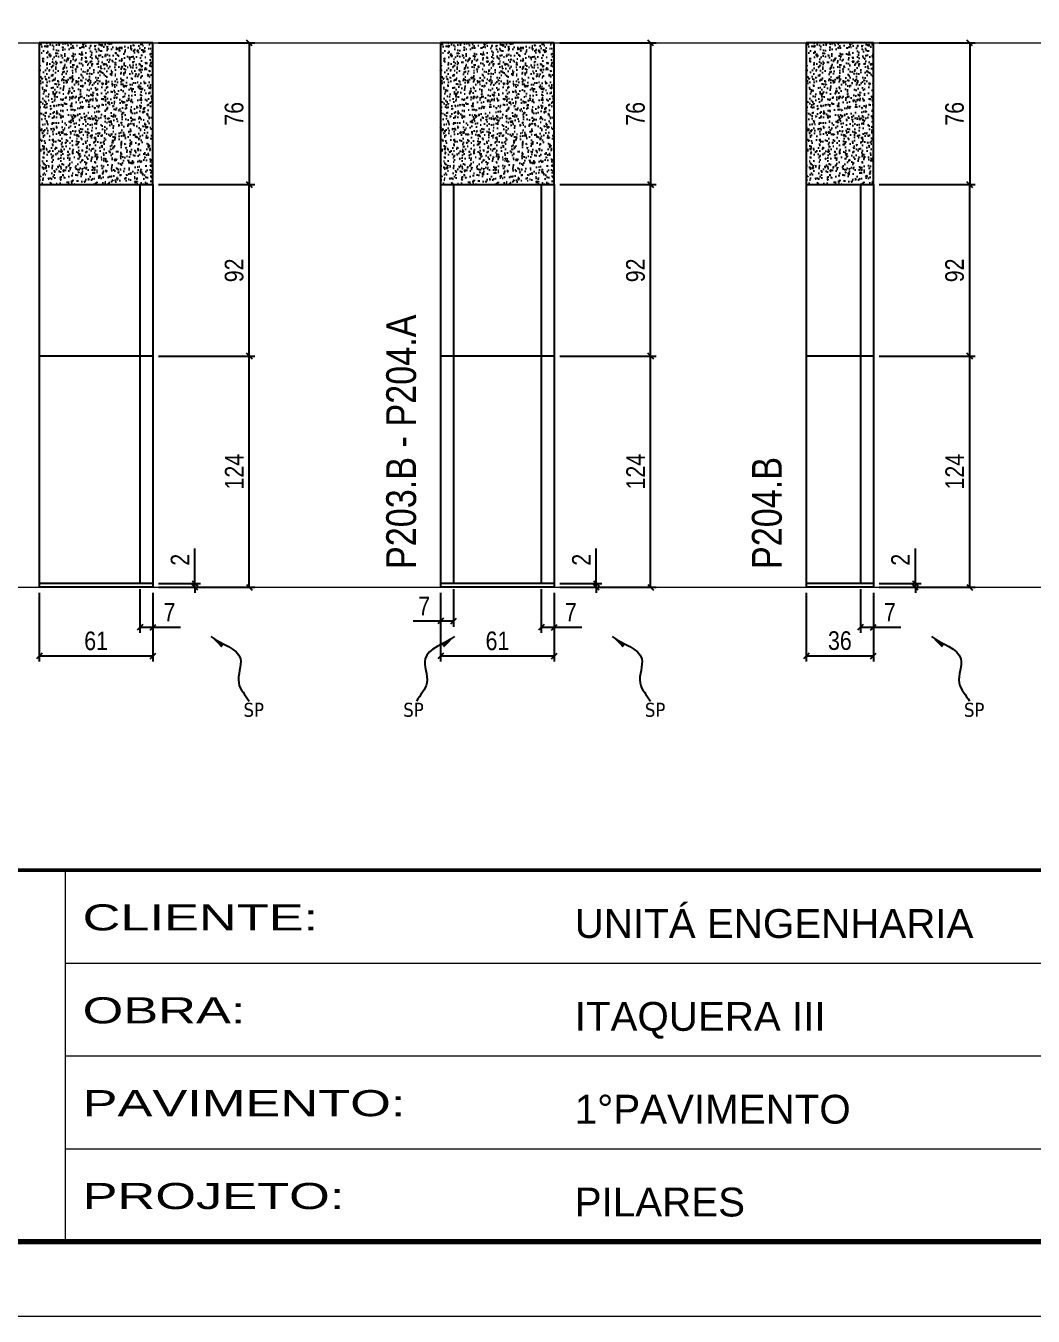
# Model space of a CAD drawing. Extents: x 2296 to 12463, y 760 to 16806.
# Drawn here: x 8058 to 8598, y 13394 to 14086 of the extents above; entities that cross this region are included whole.
import ezdxf

# ---------------------------------------------------------------- set-up
doc = ezdxf.new("R2010")
doc.units = 0
for name, pattern in [('CONTINUO', [0]), ('DASHED', [0.75, 0.5, -0.25]), ('HIDDEN', [0.375, 0.25, -0.125])]:
    doc.linetypes.add(name, pattern=pattern)
for name, color, linetype, lineweight in [('CARIMBO', 255, 'Continuous', 9), ('Folhas', 255, 'Continuous', 9), ('SARRAFO DE PRESSAO', 251, 'DASHED', 9)]:
    doc.layers.add(name, color=color, linetype=linetype, lineweight=lineweight)
for name, color, linetype in [('COTA', 241, 'Continuous'), ('NOMENCLATURA', 7, 'Continuous'), ('Painéis', 200, 'Continuous'), ('SARR_2.2x7', 40, 'Continuous'), ('texto', 7, 'Continuous')]:
    doc.layers.add(name, color=color, linetype=linetype)
doc.styles.add('ARIAL', font='arial.ttf')
doc.styles.add('ARIAL_NARROW', font='ARIALN.TTF', dxfattribs={"height": 0.2})
doc.styles.add('COTA TECNICA', font='techl___.ttf', dxfattribs={"height": 10})
doc.styles.add('COTA TECNICA-50', font='techl___.ttf', dxfattribs={"height": 10})
doc.styles.get("Standard").update_dxf_attribs({"font": 'arial.ttf'})
doc.styles.add('Tecnologia', font='')
doc.styles.get('Tecnologia').set_extended_font_data('Forgotten Futurist')
doc.dimstyles.new('COTA PAINEL-50', dxfattribs={"dimtxt": 10, "dimasz": 3, "dimexe": 3, "dimexo": 3, "dimgap": 3, "dimtad": 1, "dimdec": 1, "dimzin": 12, "dimdsep": 46, "dimtxsty": 'COTA TECNICA-50', "dimblk1": 'OBLIQUE', "dimblk2": 'OBLIQUE', "dimsah": 1, "dimcen": 0.9, "dimclrd": 4, "dimclre": 4, "dimclrt": 240, "dimadec": 1, "dimazin": 3, "dimtfac": 1, "dimtdec": 1, "dimtmove": 0, "dimatfit": 3, "dimfxl": 1, "dimtolj": 1, "dimtzin": 12, "dimarcsym": 0})
doc.dimstyles.new('PAINEL', dxfattribs={"dimtxt": 10, "dimasz": 3, "dimexe": 3, "dimexo": 3, "dimgap": 3, "dimtad": 1, "dimdec": 1, "dimzin": 12, "dimdsep": 46, "dimtxsty": 'COTA TECNICA', "dimblk1": 'OBLIQUE', "dimblk2": 'OBLIQUE', "dimsah": 1, "dimcen": 0.9, "dimclrd": 4, "dimclre": 4, "dimclrt": 240, "dimadec": 1, "dimazin": 3, "dimtfac": 1, "dimtdec": 1, "dimtmove": 0, "dimatfit": 3, "dimfxl": 1, "dimtolj": 1, "dimtzin": 12, "dimarcsym": 0})
doc.dimstyles.get("Standard").update_dxf_attribs({"dimtxt": 0.18, "dimasz": 0.18, "dimexe": 0.18, "dimexo": 0.0625, "dimgap": 0.09, "dimtad": 0, "dimtih": 1, "dimtoh": 1, "dimdec": 4, "dimzin": 0, "dimdsep": 46, "dimtxsty": 'Standard', "dimcen": 0.09, "dimadec": 0, "dimazin": 0, "dimtfac": 1, "dimtdec": 4, "dimtofl": 0, "dimtmove": 0, "dimatfit": 3, "dimfxl": 1, "dimtolj": 1, "dimtzin": 0, "dimarcsym": 0})

# ---------------------------------------------------------------- blocks, each defined once
blk = doc.blocks.new('9999999999')
at = {"color": 30, "linetype": 'CONTINUO'}
for p, q in [((98564.56, 34230.21), (98564.56, 34429.45)), ((98564.56, 34379.64), (99583.98, 34379.64)), ((98564.56, 34329.83), (99487.98, 34329.83)), ((98564.56, 34280.02), (99487.98, 34280.02))]:
    blk.add_line(p, q, dxfattribs=at)
at = {"color": 30, "linetype": 'CONTINUO', "const_width": 2}
blk.add_lwpolyline([(99583.98, 34230.21), (99583.98, 34414.45, 0.414214), (99568.98, 34429.45), (98228.98, 34429.45, 0.414214), (98213.98, 34414.45), (98213.98, 34245.21, 0.414214), (98228.98, 34230.21), (99583.98, 34230.21)], format="xyb", dxfattribs=at)
at = {"layer": 'Folhas'}
blk.add_lwpolyline([(98138.98, 34190.21), (99623.98, 34190.21), (99623.98, 35240.21), (98138.98, 35240.21)], close=True, dxfattribs=at)
at = {"layer": 'Folhas', "color": 30, "const_width": 3}
blk.add_lwpolyline([(98213.98, 34230.21), (99583.98, 34230.21), (99583.98, 35200.21), (98213.98, 35200.21)], close=True, dxfattribs=at)
at = {"color": 7, "linetype": 'Continuous', "ltscale": 5, "style": 'ARIAL'}
for s, height, p in [('UNITÁ ENGENHARIA', 15.4829, (98837.68, 34393.13)), ('ITAQUERA III', 15.4829, (98837.68, 34343.32)), ('1°PAVIMENTO', 15.4829, (98837.68, 34293.51)), ('PILARES', 15.483, (98837.68, 34243.7))]:
    blk.add_text(s, height=height, dxfattribs=at).set_placement(p)
at = {"layer": 'Folhas', "color": 7, "style": 'Tecnologia', "width": 1.5}
for s, p in [('CLIENTE:', (98573.65, 34397.17)), ('OBRA:', (98573.65, 34347.31)), ('PAVIMENTO:', (98573.65, 34297.5)), ('PROJETO:', (98573.65, 34247.69))]:
    blk.add_text(s, height=14, dxfattribs=at).set_placement(p)
blk = doc.blocks.new('_Oblique')
at = {"color": 0, "linetype": 'ByBlock', "lineweight": -2}
blk.add_line((-0.5, -0.5), (0.5, 0.5), dxfattribs=at)
blk = doc.blocks.new('*D1631')
at = {"layer": 'COTA', "color": 4, "lineweight": -2, "transparency": 16777216}
for p, q in [((8148.36, 13787.07), (8148.36, 13805.87)), ((8128.83, 13787.07), (8151.36, 13787.07)), ((8128.83, 13785.07), (8151.36, 13785.07)), ((8148.36, 13785.07), (8148.36, 13787.07)), ((8148.36, 13785.07), (8148.36, 13782.07))]:
    blk.add_line(p, q, dxfattribs=at)
at = {"layer": 'Defpoints', "color": 0, "transparency": 16777216}
for p in [(8125.83, 13787.07), (8125.83, 13785.07), (8148.36, 13785.07)]:
    blk.add_point(p, dxfattribs=at)
at = {"layer": 'COTA', "color": 4, "lineweight": -2, "transparency": 16777216, "xscale": 3, "yscale": 3, "zscale": 3}
for p, rotation in [((8148.36, 13787.07), 270), ((8148.36, 13785.07), 90)]:
    blk.add_blockref('_Oblique', p, dxfattribs=dict(at, rotation=rotation))
at = {"layer": 'COTA', "color": 240, "transparency": 16777216, "insert": (8140.36, 13799.82), "char_height": 10, "attachment_point": 5, "rotation": 90, "style": 'COTA TECNICA-50'}
blk.add_mtext('\\A1;2', dxfattribs=at)
blk = doc.blocks.new('*D1633')
at = {"layer": 'COTA', "color": 4, "lineweight": -2, "transparency": 16777216}
for p, q in [((8118.83, 13784.07), (8118.83, 13760.63)), ((8125.83, 13782.07), (8125.83, 13760.63)), ((8118.83, 13763.63), (8125.83, 13763.63)), ((8125.83, 13763.63), (8140.56, 13763.63))]:
    blk.add_line(p, q, dxfattribs=at)
at = {"layer": 'Defpoints', "color": 0, "transparency": 16777216}
for p in [(8118.83, 13787.07), (8125.83, 13785.07), (8125.83, 13763.63)]:
    blk.add_point(p, dxfattribs=at)
at = {"layer": 'COTA', "color": 4, "lineweight": -2, "transparency": 16777216, "xscale": 3, "yscale": 3, "zscale": 3, "rotation": 180}
blk.add_blockref('_Oblique', (8118.83, 13763.63), dxfattribs=at)
at = {"layer": 'COTA', "color": 4, "lineweight": -2, "transparency": 16777216, "xscale": 3, "yscale": 3, "zscale": 3}
blk.add_blockref('_Oblique', (8125.83, 13763.63), dxfattribs=at)
at = {"layer": 'COTA', "color": 240, "transparency": 16777216, "insert": (8134.7, 13771.7), "char_height": 10, "attachment_point": 5, "style": 'COTA TECNICA-50'}
blk.add_mtext('\\A1;7', dxfattribs=at)
blk = doc.blocks.new('*D1634')
at = {"layer": 'COTA', "color": 4, "linetype": 'ByBlock', "lineweight": -2, "transparency": 16777216}
for p, q in [((8128.83, 13909.07), (8180.5, 13909.07)), ((8177.5, 13785.07), (8177.5, 13909.07)), ((8128.83, 13785.07), (8180.5, 13785.07))]:
    blk.add_line(p, q, dxfattribs=at)
at = {"layer": 'Defpoints', "color": 0, "linetype": 'ByBlock', "transparency": 16777216}
for p in [(8125.83, 13909.07), (8177.5, 13909.07), (8125.83, 13785.07)]:
    blk.add_point(p, dxfattribs=at)
at = {"layer": 'COTA', "color": 4, "linetype": 'ByBlock', "lineweight": -2, "transparency": 16777216, "xscale": 3, "yscale": 3, "zscale": 3}
for p, rotation in [((8177.5, 13909.07), 90), ((8177.5, 13785.07), 270)]:
    blk.add_blockref('_Oblique', p, dxfattribs=dict(at, rotation=rotation))
at = {"layer": 'COTA', "color": 240, "linetype": 'ByBlock', "transparency": 16777216, "insert": (8169.42, 13847.07), "char_height": 10, "attachment_point": 5, "rotation": 90, "style": 'COTA TECNICA'}
blk.add_mtext('\\A1;124', dxfattribs=at)
blk = doc.blocks.new('*D1635')
at = {"layer": 'COTA', "color": 4, "linetype": 'ByBlock', "lineweight": -2, "transparency": 16777216}
for p, q in [((8128.83, 14077.07), (8180.5, 14077.07)), ((8177.5, 14077.07), (8177.5, 14001.07)), ((8128.83, 14001.07), (8180.5, 14001.07))]:
    blk.add_line(p, q, dxfattribs=at)
at = {"layer": 'Defpoints', "color": 0, "linetype": 'ByBlock', "transparency": 16777216}
for p in [(8125.83, 14077.07), (8125.83, 14001.07), (8177.5, 14001.07)]:
    blk.add_point(p, dxfattribs=at)
at = {"layer": 'COTA', "color": 4, "linetype": 'ByBlock', "lineweight": -2, "transparency": 16777216, "xscale": 3, "yscale": 3, "zscale": 3}
for p, rotation in [((8177.5, 14077.07), 90), ((8177.5, 14001.07), 270)]:
    blk.add_blockref('_Oblique', p, dxfattribs=dict(at, rotation=rotation))
at = {"layer": 'COTA', "color": 240, "linetype": 'ByBlock', "transparency": 16777216, "insert": (8169.39, 14039.07), "char_height": 10, "attachment_point": 5, "rotation": 90, "style": 'COTA TECNICA'}
blk.add_mtext('\\A1;76', dxfattribs=at)
blk = doc.blocks.new('*D1636')
at = {"layer": 'COTA', "color": 4, "linetype": 'ByBlock', "lineweight": -2, "transparency": 16777216}
for p, q in [((8064.83, 13782.07), (8064.83, 13745.15)), ((8125.83, 13782.07), (8125.83, 13745.15)), ((8125.83, 13748.15), (8064.83, 13748.15))]:
    blk.add_line(p, q, dxfattribs=at)
at = {"layer": 'Defpoints', "color": 0, "linetype": 'ByBlock', "transparency": 16777216}
for p in [(8064.83, 13785.07), (8125.83, 13785.07), (8064.83, 13748.15)]:
    blk.add_point(p, dxfattribs=at)
at = {"layer": 'COTA', "color": 4, "linetype": 'ByBlock', "lineweight": -2, "transparency": 16777216, "xscale": 3, "yscale": 3, "zscale": 3, "rotation": 180}
blk.add_blockref('_Oblique', (8064.83, 13748.15), dxfattribs=at)
at = {"layer": 'COTA', "color": 4, "linetype": 'ByBlock', "lineweight": -2, "transparency": 16777216, "xscale": 3, "yscale": 3, "zscale": 3}
blk.add_blockref('_Oblique', (8125.83, 13748.15), dxfattribs=at)
at = {"layer": 'COTA', "color": 240, "linetype": 'ByBlock', "transparency": 16777216, "insert": (8095.33, 13756.25), "char_height": 10, "attachment_point": 5, "style": 'COTA TECNICA'}
blk.add_mtext('\\A1;61', dxfattribs=at)
blk = doc.blocks.new('*D1637')
at = {"layer": 'COTA', "color": 4, "linetype": 'ByBlock', "lineweight": -2, "transparency": 16777216}
for p, q in [((8128.83, 14001.07), (8180.5, 14001.07)), ((8177.5, 13909.07), (8177.5, 14001.07)), ((8128.83, 13909.07), (8180.5, 13909.07))]:
    blk.add_line(p, q, dxfattribs=at)
at = {"layer": 'Defpoints', "color": 0, "linetype": 'ByBlock', "transparency": 16777216}
for p in [(8125.83, 14001.07), (8177.5, 14001.07), (8125.83, 13909.07)]:
    blk.add_point(p, dxfattribs=at)
at = {"layer": 'COTA', "color": 4, "linetype": 'ByBlock', "lineweight": -2, "transparency": 16777216, "xscale": 3, "yscale": 3, "zscale": 3}
for p, rotation in [((8177.5, 14001.07), 90), ((8177.5, 13909.07), 270)]:
    blk.add_blockref('_Oblique', p, dxfattribs=dict(at, rotation=rotation))
at = {"layer": 'COTA', "color": 240, "linetype": 'ByBlock', "transparency": 16777216, "insert": (8169.41, 13955.07), "char_height": 10, "attachment_point": 5, "rotation": 90, "style": 'COTA TECNICA'}
blk.add_mtext('\\A1;92', dxfattribs=at)
blk = doc.blocks.new('*D1651')
at = {"layer": 'COTA', "color": 4, "lineweight": -2, "transparency": 16777216}
for p, q in [((8363.67, 13787.07), (8363.67, 13805.87)), ((8344.14, 13787.07), (8366.67, 13787.07)), ((8344.14, 13785.07), (8366.67, 13785.07)), ((8363.67, 13785.07), (8363.67, 13787.07)), ((8363.67, 13785.07), (8363.67, 13782.07))]:
    blk.add_line(p, q, dxfattribs=at)
at = {"layer": 'Defpoints', "color": 0, "transparency": 16777216}
for p in [(8341.14, 13787.07), (8341.14, 13785.07), (8363.67, 13785.07)]:
    blk.add_point(p, dxfattribs=at)
at = {"layer": 'COTA', "color": 4, "lineweight": -2, "transparency": 16777216, "xscale": 3, "yscale": 3, "zscale": 3}
for p, rotation in [((8363.67, 13787.07), 270), ((8363.67, 13785.07), 90)]:
    blk.add_blockref('_Oblique', p, dxfattribs=dict(at, rotation=rotation))
at = {"layer": 'COTA', "color": 240, "transparency": 16777216, "insert": (8355.67, 13799.82), "char_height": 10, "attachment_point": 5, "rotation": 90, "style": 'COTA TECNICA-50'}
blk.add_mtext('\\A1;2', dxfattribs=at)
blk = doc.blocks.new('*D1652')
at = {"layer": 'COTA', "color": 4, "lineweight": -2, "transparency": 16777216}
for p, q in [((8287.14, 13784.07), (8287.14, 13763.9)), ((8280.14, 13782.07), (8280.14, 13763.9)), ((8280.14, 13766.9), (8265.41, 13766.9)), ((8287.14, 13766.9), (8280.14, 13766.9))]:
    blk.add_line(p, q, dxfattribs=at)
at = {"layer": 'Defpoints', "color": 0, "transparency": 16777216}
for p in [(8280.14, 13785.07), (8287.14, 13787.07), (8280.14, 13766.9)]:
    blk.add_point(p, dxfattribs=at)
at = {"layer": 'COTA', "color": 4, "lineweight": -2, "transparency": 16777216, "xscale": 3, "yscale": 3, "zscale": 3, "rotation": 180}
blk.add_blockref('_Oblique', (8280.14, 13766.9), dxfattribs=at)
at = {"layer": 'COTA', "color": 4, "lineweight": -2, "transparency": 16777216, "xscale": 3, "yscale": 3, "zscale": 3}
blk.add_blockref('_Oblique', (8287.14, 13766.9), dxfattribs=at)
at = {"layer": 'COTA', "color": 240, "transparency": 16777216, "insert": (8271.28, 13774.97), "char_height": 10, "attachment_point": 5, "style": 'COTA TECNICA-50'}
blk.add_mtext('\\A1;7', dxfattribs=at)
blk = doc.blocks.new('*D1653')
at = {"layer": 'COTA', "color": 4, "lineweight": -2, "transparency": 16777216}
for p, q in [((8334.14, 13784.07), (8334.14, 13760.63)), ((8341.14, 13782.07), (8341.14, 13760.63)), ((8334.14, 13763.63), (8341.14, 13763.63)), ((8341.14, 13763.63), (8355.87, 13763.63))]:
    blk.add_line(p, q, dxfattribs=at)
at = {"layer": 'Defpoints', "color": 0, "transparency": 16777216}
for p in [(8334.14, 13787.07), (8341.14, 13785.07), (8341.14, 13763.63)]:
    blk.add_point(p, dxfattribs=at)
at = {"layer": 'COTA', "color": 4, "lineweight": -2, "transparency": 16777216, "xscale": 3, "yscale": 3, "zscale": 3, "rotation": 180}
blk.add_blockref('_Oblique', (8334.14, 13763.63), dxfattribs=at)
at = {"layer": 'COTA', "color": 4, "lineweight": -2, "transparency": 16777216, "xscale": 3, "yscale": 3, "zscale": 3}
blk.add_blockref('_Oblique', (8341.14, 13763.63), dxfattribs=at)
at = {"layer": 'COTA', "color": 240, "transparency": 16777216, "insert": (8350.01, 13771.7), "char_height": 10, "attachment_point": 5, "style": 'COTA TECNICA-50'}
blk.add_mtext('\\A1;7', dxfattribs=at)
blk = doc.blocks.new('*D1654')
at = {"layer": 'COTA', "color": 4, "linetype": 'ByBlock', "lineweight": -2, "transparency": 16777216}
for p, q in [((8344.14, 13909.07), (8395.81, 13909.07)), ((8392.81, 13785.07), (8392.81, 13909.07)), ((8344.14, 13785.07), (8395.81, 13785.07))]:
    blk.add_line(p, q, dxfattribs=at)
at = {"layer": 'Defpoints', "color": 0, "linetype": 'ByBlock', "transparency": 16777216}
for p in [(8341.14, 13909.07), (8392.81, 13909.07), (8341.14, 13785.07)]:
    blk.add_point(p, dxfattribs=at)
at = {"layer": 'COTA', "color": 4, "linetype": 'ByBlock', "lineweight": -2, "transparency": 16777216, "xscale": 3, "yscale": 3, "zscale": 3}
for p, rotation in [((8392.81, 13909.07), 90), ((8392.81, 13785.07), 270)]:
    blk.add_blockref('_Oblique', p, dxfattribs=dict(at, rotation=rotation))
at = {"layer": 'COTA', "color": 240, "linetype": 'ByBlock', "transparency": 16777216, "insert": (8384.73, 13847.07), "char_height": 10, "attachment_point": 5, "rotation": 90, "style": 'COTA TECNICA'}
blk.add_mtext('\\A1;124', dxfattribs=at)
blk = doc.blocks.new('*D1655')
at = {"layer": 'COTA', "color": 4, "linetype": 'ByBlock', "lineweight": -2, "transparency": 16777216}
for p, q in [((8344.14, 14077.07), (8395.81, 14077.07)), ((8392.81, 14077.07), (8392.81, 14001.07)), ((8344.14, 14001.07), (8395.81, 14001.07))]:
    blk.add_line(p, q, dxfattribs=at)
at = {"layer": 'Defpoints', "color": 0, "linetype": 'ByBlock', "transparency": 16777216}
for p in [(8341.14, 14077.07), (8341.14, 14001.07), (8392.81, 14001.07)]:
    blk.add_point(p, dxfattribs=at)
at = {"layer": 'COTA', "color": 4, "linetype": 'ByBlock', "lineweight": -2, "transparency": 16777216, "xscale": 3, "yscale": 3, "zscale": 3}
for p, rotation in [((8392.81, 14077.07), 90), ((8392.81, 14001.07), 270)]:
    blk.add_blockref('_Oblique', p, dxfattribs=dict(at, rotation=rotation))
at = {"layer": 'COTA', "color": 240, "linetype": 'ByBlock', "transparency": 16777216, "insert": (8384.7, 14039.07), "char_height": 10, "attachment_point": 5, "rotation": 90, "style": 'COTA TECNICA'}
blk.add_mtext('\\A1;76', dxfattribs=at)
blk = doc.blocks.new('*D1656')
at = {"layer": 'COTA', "color": 4, "linetype": 'ByBlock', "lineweight": -2, "transparency": 16777216}
for p, q in [((8280.14, 13782.07), (8280.14, 13745.15)), ((8341.14, 13782.07), (8341.14, 13745.15)), ((8341.14, 13748.15), (8280.14, 13748.15))]:
    blk.add_line(p, q, dxfattribs=at)
at = {"layer": 'Defpoints', "color": 0, "linetype": 'ByBlock', "transparency": 16777216}
for p in [(8280.14, 13785.07), (8341.14, 13785.07), (8280.14, 13748.15)]:
    blk.add_point(p, dxfattribs=at)
at = {"layer": 'COTA', "color": 4, "linetype": 'ByBlock', "lineweight": -2, "transparency": 16777216, "xscale": 3, "yscale": 3, "zscale": 3, "rotation": 180}
blk.add_blockref('_Oblique', (8280.14, 13748.15), dxfattribs=at)
at = {"layer": 'COTA', "color": 4, "linetype": 'ByBlock', "lineweight": -2, "transparency": 16777216, "xscale": 3, "yscale": 3, "zscale": 3}
blk.add_blockref('_Oblique', (8341.14, 13748.15), dxfattribs=at)
at = {"layer": 'COTA', "color": 240, "linetype": 'ByBlock', "transparency": 16777216, "insert": (8310.64, 13756.25), "char_height": 10, "attachment_point": 5, "style": 'COTA TECNICA'}
blk.add_mtext('\\A1;61', dxfattribs=at)
blk = doc.blocks.new('*D1657')
at = {"layer": 'COTA', "color": 4, "linetype": 'ByBlock', "lineweight": -2, "transparency": 16777216}
for p, q in [((8344.14, 14001.07), (8395.81, 14001.07)), ((8392.81, 13909.07), (8392.81, 14001.07)), ((8344.14, 13909.07), (8395.81, 13909.07))]:
    blk.add_line(p, q, dxfattribs=at)
at = {"layer": 'Defpoints', "color": 0, "linetype": 'ByBlock', "transparency": 16777216}
for p in [(8341.14, 14001.07), (8392.81, 14001.07), (8341.14, 13909.07)]:
    blk.add_point(p, dxfattribs=at)
at = {"layer": 'COTA', "color": 4, "linetype": 'ByBlock', "lineweight": -2, "transparency": 16777216, "xscale": 3, "yscale": 3, "zscale": 3}
for p, rotation in [((8392.81, 14001.07), 90), ((8392.81, 13909.07), 270)]:
    blk.add_blockref('_Oblique', p, dxfattribs=dict(at, rotation=rotation))
at = {"layer": 'COTA', "color": 240, "linetype": 'ByBlock', "transparency": 16777216, "insert": (8384.72, 13955.07), "char_height": 10, "attachment_point": 5, "rotation": 90, "style": 'COTA TECNICA'}
blk.add_mtext('\\A1;92', dxfattribs=at)
blk = doc.blocks.new('*D1658')
at = {"layer": 'COTA', "color": 4, "lineweight": -2, "transparency": 16777216}
for p, q in [((8534.86, 13787.07), (8534.86, 13805.87)), ((8515.33, 13787.07), (8537.86, 13787.07)), ((8515.33, 13785.07), (8537.86, 13785.07)), ((8534.86, 13785.07), (8534.86, 13787.07)), ((8534.86, 13785.07), (8534.86, 13782.07))]:
    blk.add_line(p, q, dxfattribs=at)
at = {"layer": 'Defpoints', "color": 0, "transparency": 16777216}
for p in [(8512.33, 13787.07), (8512.33, 13785.07), (8534.86, 13785.07)]:
    blk.add_point(p, dxfattribs=at)
at = {"layer": 'COTA', "color": 4, "lineweight": -2, "transparency": 16777216, "xscale": 3, "yscale": 3, "zscale": 3}
for p, rotation in [((8534.86, 13787.07), 270), ((8534.86, 13785.07), 90)]:
    blk.add_blockref('_Oblique', p, dxfattribs=dict(at, rotation=rotation))
at = {"layer": 'COTA', "color": 240, "transparency": 16777216, "insert": (8526.86, 13799.82), "char_height": 10, "attachment_point": 5, "rotation": 90, "style": 'COTA TECNICA-50'}
blk.add_mtext('\\A1;2', dxfattribs=at)
blk = doc.blocks.new('*D1659')
at = {"layer": 'COTA', "color": 4, "lineweight": -2, "transparency": 16777216}
for p, q in [((8505.33, 13784.07), (8505.33, 13760.63)), ((8512.33, 13782.07), (8512.33, 13760.63)), ((8505.33, 13763.63), (8512.33, 13763.63)), ((8512.33, 13763.63), (8527.06, 13763.63))]:
    blk.add_line(p, q, dxfattribs=at)
at = {"layer": 'Defpoints', "color": 0, "transparency": 16777216}
for p in [(8505.33, 13787.07), (8512.33, 13785.07), (8512.33, 13763.63)]:
    blk.add_point(p, dxfattribs=at)
at = {"layer": 'COTA', "color": 4, "lineweight": -2, "transparency": 16777216, "xscale": 3, "yscale": 3, "zscale": 3, "rotation": 180}
blk.add_blockref('_Oblique', (8505.33, 13763.63), dxfattribs=at)
at = {"layer": 'COTA', "color": 4, "lineweight": -2, "transparency": 16777216, "xscale": 3, "yscale": 3, "zscale": 3}
blk.add_blockref('_Oblique', (8512.33, 13763.63), dxfattribs=at)
at = {"layer": 'COTA', "color": 240, "transparency": 16777216, "insert": (8521.2, 13771.7), "char_height": 10, "attachment_point": 5, "style": 'COTA TECNICA-50'}
blk.add_mtext('\\A1;7', dxfattribs=at)
blk = doc.blocks.new('*D1660')
at = {"layer": 'COTA', "color": 4, "linetype": 'ByBlock', "lineweight": -2, "transparency": 16777216}
for p, q in [((8515.33, 13909.07), (8566.99, 13909.07)), ((8563.99, 13785.07), (8563.99, 13909.07)), ((8515.33, 13785.07), (8566.99, 13785.07))]:
    blk.add_line(p, q, dxfattribs=at)
at = {"layer": 'Defpoints', "color": 0, "linetype": 'ByBlock', "transparency": 16777216}
for p in [(8512.33, 13909.07), (8563.99, 13909.07), (8512.33, 13785.07)]:
    blk.add_point(p, dxfattribs=at)
at = {"layer": 'COTA', "color": 4, "linetype": 'ByBlock', "lineweight": -2, "transparency": 16777216, "xscale": 3, "yscale": 3, "zscale": 3}
for p, rotation in [((8563.99, 13909.07), 90), ((8563.99, 13785.07), 270)]:
    blk.add_blockref('_Oblique', p, dxfattribs=dict(at, rotation=rotation))
at = {"layer": 'COTA', "color": 240, "linetype": 'ByBlock', "transparency": 16777216, "insert": (8555.92, 13847.07), "char_height": 10, "attachment_point": 5, "rotation": 90, "style": 'COTA TECNICA'}
blk.add_mtext('\\A1;124', dxfattribs=at)
blk = doc.blocks.new('*D1661')
at = {"layer": 'COTA', "color": 4, "linetype": 'ByBlock', "lineweight": -2, "transparency": 16777216}
for p, q in [((8515.33, 14077.07), (8566.99, 14077.07)), ((8563.99, 14077.07), (8563.99, 14001.07)), ((8515.33, 14001.07), (8566.99, 14001.07))]:
    blk.add_line(p, q, dxfattribs=at)
at = {"layer": 'Defpoints', "color": 0, "linetype": 'ByBlock', "transparency": 16777216}
for p in [(8512.33, 14077.07), (8512.33, 14001.07), (8563.99, 14001.07)]:
    blk.add_point(p, dxfattribs=at)
at = {"layer": 'COTA', "color": 4, "linetype": 'ByBlock', "lineweight": -2, "transparency": 16777216, "xscale": 3, "yscale": 3, "zscale": 3}
for p, rotation in [((8563.99, 14077.07), 90), ((8563.99, 14001.07), 270)]:
    blk.add_blockref('_Oblique', p, dxfattribs=dict(at, rotation=rotation))
at = {"layer": 'COTA', "color": 240, "linetype": 'ByBlock', "transparency": 16777216, "insert": (8555.89, 14039.07), "char_height": 10, "attachment_point": 5, "rotation": 90, "style": 'COTA TECNICA'}
blk.add_mtext('\\A1;76', dxfattribs=at)
blk = doc.blocks.new('*D1662')
at = {"layer": 'COTA', "color": 4, "linetype": 'ByBlock', "lineweight": -2, "transparency": 16777216}
for p, q in [((8476.33, 13782.07), (8476.33, 13745.15)), ((8512.33, 13782.07), (8512.33, 13745.15)), ((8512.33, 13748.15), (8476.33, 13748.15))]:
    blk.add_line(p, q, dxfattribs=at)
at = {"layer": 'Defpoints', "color": 0, "linetype": 'ByBlock', "transparency": 16777216}
for p in [(8476.33, 13785.07), (8512.33, 13785.07), (8476.33, 13748.15)]:
    blk.add_point(p, dxfattribs=at)
at = {"layer": 'COTA', "color": 4, "linetype": 'ByBlock', "lineweight": -2, "transparency": 16777216, "xscale": 3, "yscale": 3, "zscale": 3, "rotation": 180}
blk.add_blockref('_Oblique', (8476.33, 13748.15), dxfattribs=at)
at = {"layer": 'COTA', "color": 4, "linetype": 'ByBlock', "lineweight": -2, "transparency": 16777216, "xscale": 3, "yscale": 3, "zscale": 3}
blk.add_blockref('_Oblique', (8512.33, 13748.15), dxfattribs=at)
at = {"layer": 'COTA', "color": 240, "linetype": 'ByBlock', "transparency": 16777216, "insert": (8494.33, 13756.37), "char_height": 10, "attachment_point": 5, "style": 'COTA TECNICA'}
blk.add_mtext('\\A1;36', dxfattribs=at)
blk = doc.blocks.new('*D1663')
at = {"layer": 'COTA', "color": 4, "linetype": 'ByBlock', "lineweight": -2, "transparency": 16777216}
for p, q in [((8515.33, 14001.07), (8566.99, 14001.07)), ((8563.99, 13909.07), (8563.99, 14001.07)), ((8515.33, 13909.07), (8566.99, 13909.07))]:
    blk.add_line(p, q, dxfattribs=at)
at = {"layer": 'Defpoints', "color": 0, "linetype": 'ByBlock', "transparency": 16777216}
for p in [(8512.33, 14001.07), (8563.99, 14001.07), (8512.33, 13909.07)]:
    blk.add_point(p, dxfattribs=at)
at = {"layer": 'COTA', "color": 4, "linetype": 'ByBlock', "lineweight": -2, "transparency": 16777216, "xscale": 3, "yscale": 3, "zscale": 3}
for p, rotation in [((8563.99, 14001.07), 90), ((8563.99, 13909.07), 270)]:
    blk.add_blockref('_Oblique', p, dxfattribs=dict(at, rotation=rotation))
at = {"layer": 'COTA', "color": 240, "linetype": 'ByBlock', "transparency": 16777216, "insert": (8555.91, 13955.07), "char_height": 10, "attachment_point": 5, "rotation": 90, "style": 'COTA TECNICA'}
blk.add_mtext('\\A1;92', dxfattribs=at)

msp = doc.modelspace()

# ---------------------------------------------------------------- hatches: boundary and pattern name
at = {"layer": 'COTA', "linetype": 'ByBlock'}
h = msp.add_hatch(dxfattribs=at)
h.set_pattern_fill('AR-CONC', color=256, scale=0.9)
h.set_pattern_definition([(50, (-123236.334, -19692.6406), (6.45534164, -0.56476921), [0.675, -7.425]), (355, (-123236.334, -19692.6406), (-1.248762, 6.7697292), [0.54, -5.94]), (100.4514445, (-123235.796, -19692.688), (5.20657962, 6.20495992), [0.57366173, -6.310279]), (46.1842, (-123236.334, -19690.841), (9.60517198, -1.48967353), [1.0125, -11.1375]), (96.6356355, (-123235.534, -19690.965), (8.4119575, 8.7670674), [0.8604931, -9.46542384]), (351.184164, (-123236.334, -19690.841), (8.4119575, 8.7670674), [0.81, -8.91]), (21, (-123235.434, -19691.2906), (5.37216347, -3.62357002), [0.675, -7.425]), (326, (-123235.434, -19691.2906), (2.189838, 6.5263504), [0.54, -5.94]), (71.451445, (-123234.9864, -19691.5926), (7.5620014, 2.90278038), [0.5736617, -6.310279]), (37.5, (-123236.334, -19692.6406), (0.109438698, 2.996044684), [0, -5.868, 0, -6.03, 0, -5.9625]), (7.5, (-123236.334, -19692.6406), (2.36762584, 3.54970541), [0, -3.438, 0, -5.733, 0, -2.2725]), (327.5, (-123238.341, -19692.6406), (4.804401926, -0.202993846), [0, -2.25, 0, -7.02, 0, -9.315]), (317.5, (-123239.241, -19692.6406), (5.24867552, 0.90094484), [0, -2.925, 0, -4.662, 0, -6.615])])
h.paths.add_polyline_path([(8125.83, 14001.07), (8125.83, 14077.07), (8064.83, 14077.07), (8064.83, 14001.07)])
h = msp.add_hatch(dxfattribs=at)
h.set_pattern_fill('AR-CONC', color=256, scale=0.9)
h.set_pattern_definition([(50, (-123021.0236, -19692.6406), (6.45534164, -0.56476921), [0.675, -7.425]), (355, (-123021.0236, -19692.6406), (-1.248762, 6.7697292), [0.54, -5.94]), (100.4514445, (-123020.4857, -19692.688), (5.20657962, 6.20495992), [0.57366173, -6.310279]), (46.1842, (-123021.024, -19690.841), (9.60517198, -1.48967353), [1.0125, -11.1375]), (96.6356355, (-123020.223, -19690.965), (8.4119575, 8.7670674), [0.8604931, -9.46542384]), (351.184164, (-123021.024, -19690.841), (8.4119575, 8.7670674), [0.81, -8.91]), (21, (-123020.1236, -19691.2906), (5.37216347, -3.62357002), [0.675, -7.425]), (326, (-123020.1236, -19691.2906), (2.189838, 6.5263504), [0.54, -5.94]), (71.451445, (-123019.676, -19691.5926), (7.5620014, 2.90278038), [0.5736617, -6.310279]), (37.5, (-123021.0236, -19692.6406), (0.109438698, 2.996044684), [0, -5.868, 0, -6.03, 0, -5.9625]), (7.5, (-123021.0236, -19692.6406), (2.36762584, 3.54970541), [0, -3.438, 0, -5.733, 0, -2.2725]), (327.5, (-123023.0306, -19692.6406), (4.804401926, -0.202993846), [0, -2.25, 0, -7.02, 0, -9.315]), (317.5, (-123023.9306, -19692.6406), (5.24867552, 0.90094484), [0, -2.925, 0, -4.662, 0, -6.615])])
h.paths.add_polyline_path([(8341.14, 14001.07), (8341.14, 14077.07), (8280.14, 14077.07), (8280.14, 14001.07)])
h = msp.add_hatch(dxfattribs=at)
h.set_pattern_fill('AR-CONC', color=256, scale=0.9)
h.set_pattern_definition([(50, (-122824.836, -19692.6406), (6.45534164, -0.56476921), [0.675, -7.425]), (355, (-122824.836, -19692.6406), (-1.248762, 6.7697292), [0.54, -5.94]), (100.4514445, (-122824.298, -19692.688), (5.20657962, 6.20495992), [0.57366173, -6.310279]), (46.1842, (-122824.836, -19690.841), (9.60517198, -1.48967353), [1.0125, -11.1375]), (96.6356355, (-122824.036, -19690.965), (8.4119575, 8.7670674), [0.8604931, -9.46542384]), (351.184164, (-122824.836, -19690.841), (8.4119575, 8.7670674), [0.81, -8.91]), (21, (-122823.936, -19691.2906), (5.37216347, -3.62357002), [0.675, -7.425]), (326, (-122823.936, -19691.2906), (2.189838, 6.5263504), [0.54, -5.94]), (71.451445, (-122823.4884, -19691.5926), (7.5620014, 2.90278038), [0.5736617, -6.310279]), (37.5, (-122824.836, -19692.6406), (0.109438698, 2.996044684), [0, -5.868, 0, -6.03, 0, -5.9625]), (7.5, (-122824.836, -19692.6406), (2.36762584, 3.54970541), [0, -3.438, 0, -5.733, 0, -2.2725]), (327.5, (-122826.843, -19692.6406), (4.804401926, -0.202993846), [0, -2.25, 0, -7.02, 0, -9.315]), (317.5, (-122827.743, -19692.6406), (5.24867552, 0.90094484), [0, -2.925, 0, -4.662, 0, -6.615])])
h.paths.add_polyline_path([(8512.33, 14001.07), (8512.33, 14077.07), (8476.33, 14077.07), (8476.33, 14001.07)])

# ---------------------------------------------------------------- linework, layer by layer
at = {"layer": 'CARIMBO', "color": 3}
for p, q in [((2295.89, 14077.07), (9625.18, 14077.07)), ((2295.89, 13785.07), (9625.18, 13785.07))]:
    msp.add_line(p, q, dxfattribs=at)
at = {"layer": 'COTA', "linetype": 'ByBlock'}
for p, q in [((8125.83, 14077.07), (8064.83, 14077.07)), ((8064.83, 14077.07), (8064.83, 14001.07)), ((8125.83, 14001.07), (8125.83, 14077.07)), ((8341.14, 14077.07), (8280.14, 14077.07)), ((8280.14, 14077.07), (8280.14, 14001.07)), ((8341.14, 14001.07), (8341.14, 14077.07)), ((8512.33, 14077.07), (8476.33, 14077.07)), ((8476.33, 14077.07), (8476.33, 14001.07)), ((8512.33, 14001.07), (8512.33, 14077.07))]:
    msp.add_line(p, q, dxfattribs=at)
at = {"layer": 'Painéis'}
for p, q in [((8064.83, 14001.07), (8064.83, 13785.07)), ((8064.83, 14001.07), (8125.83, 14001.07)), ((8125.83, 14001.07), (8125.83, 13785.07)), ((8280.14, 14001.07), (8280.14, 13785.07)), ((8280.14, 14001.07), (8341.14, 14001.07)), ((8341.14, 14001.07), (8341.14, 13785.07)), ((8476.33, 14001.07), (8476.33, 13785.07)), ((8476.33, 14001.07), (8512.33, 14001.07)), ((8512.33, 14001.07), (8512.33, 13785.07)), ((8125.83, 13909.07), (8064.83, 13909.07)), ((8341.14, 13909.07), (8280.14, 13909.07)), ((8512.33, 13909.07), (8476.33, 13909.07)), ((8125.83, 13787.07), (8064.83, 13787.07)), ((8125.83, 13785.07), (8064.83, 13785.07)), ((8341.14, 13787.07), (8280.14, 13787.07)), ((8341.14, 13785.07), (8280.14, 13785.07)), ((8512.33, 13787.07), (8476.33, 13787.07)), ((8512.33, 13785.07), (8476.33, 13785.07))]:
    msp.add_line(p, q, dxfattribs=at)
at = {"layer": 'SARR_2.2x7', "linetype": 'HIDDEN'}
for p, q in [((8118.83, 14001.07), (8118.83, 13909.07)), ((8287.14, 14001.07), (8287.14, 13909.07)), ((8334.14, 14001.07), (8334.14, 13909.07)), ((8505.33, 14001.07), (8505.33, 13909.07)), ((8118.83, 13909.07), (8118.83, 13787.07)), ((8287.14, 13909.07), (8287.14, 13787.07)), ((8334.14, 13909.07), (8334.14, 13787.07)), ((8505.33, 13909.07), (8505.33, 13787.07))]:
    msp.add_line(p, q, dxfattribs=at)

# ---------------------------------------------------------------- block references
at = {"layer": 'SARRAFO DE PRESSAO', "color": 6, "linetype": 'ByBlock'}
msp.add_blockref('9999999999', (-90485.59, -20796.22), dxfattribs=at)

# ---------------------------------------------------------------- texts
at = {"layer": 'NOMENCLATURA', "style": 'ARIAL_NARROW'}
for s, p in [('P203.B - P204.A', (8266.97, 13794.84)), ('P204.B', (8463.15, 13794.84))]:
    msp.add_text(s, height=16, rotation=90, dxfattribs=at).set_placement(p)
at = {"layer": 'texto', "color": 0, "char_height": 7.5, "attachment_point": 5}
for insert in [(8179.9, 13719.26), (8265.6, 13719.26), (8395.21, 13719.26), (8566.4, 13719.26)]:
    msp.add_mtext('{\\fTahoma|b0|i0|c0|p34;\\C4;SP}', dxfattribs=dict(at, insert=insert))

# ---------------------------------------------------------------- dimensions: what is measured, and where the dimension line sits
at = {"layer": 'COTA', "linetype": 'ByBlock'}
for base, p1, p2, override, picture, middle in [((8177.5, 14001.07), (8125.83, 14077.07), (8125.83, 14001.07), {"dimarcsym": 1}, '*D1635', (8169.39, 14039.07)), ((8392.81, 14001.07), (8341.14, 14077.07), (8341.14, 14001.07), {"dimarcsym": 1}, '*D1655', (8384.7, 14039.07)), ((8563.99, 14001.07), (8512.33, 14077.07), (8512.33, 14001.07), {"dimarcsym": 1}, '*D1661', (8555.89, 14039.07)), ((8177.5, 14001.07), (8125.83, 13909.07), (8125.83, 14001.07), {"dimarcsym": 2}, '*D1637', (8169.41, 13955.07)), ((8392.81, 14001.07), (8341.14, 13909.07), (8341.14, 14001.07), {"dimarcsym": 2}, '*D1657', (8384.72, 13955.07)), ((8563.99, 14001.07), (8512.33, 13909.07), (8512.33, 14001.07), {"dimarcsym": 2}, '*D1663', (8555.91, 13955.07)), ((8177.5, 13909.07), (8125.83, 13785.07), (8125.83, 13909.07), {"dimarcsym": 1}, '*D1634', (8169.42, 13847.07)), ((8392.81, 13909.07), (8341.14, 13785.07), (8341.14, 13909.07), {"dimarcsym": 1}, '*D1654', (8384.73, 13847.07)), ((8563.99, 13909.07), (8512.33, 13785.07), (8512.33, 13909.07), {"dimarcsym": 1}, '*D1660', (8555.92, 13847.07))]:
    dim = msp.add_linear_dim(base=base, p1=p1, p2=p2, angle=90, dimstyle='PAINEL', override=override, dxfattribs=at)
    dim.commit()
    dim.dimension.update_dxf_attribs({"geometry": picture, "text_midpoint": middle})
at = {"layer": 'COTA'}
for base, p1, p2, picture, middle in [((8148.36, 13785.07), (8125.83, 13787.07), (8125.83, 13785.07), '*D1631', (8148.36, 13799.82)), ((8363.67, 13785.07), (8341.14, 13787.07), (8341.14, 13785.07), '*D1651', (8363.67, 13799.82)), ((8534.86, 13785.07), (8512.33, 13787.07), (8512.33, 13785.07), '*D1658', (8534.86, 13799.82))]:
    dim = msp.add_linear_dim(base=base, p1=p1, p2=p2, angle=90, dimstyle='COTA PAINEL-50', dxfattribs=at)
    dim.commit()
    dim.dimension.update_dxf_attribs({"geometry": picture, "text_midpoint": middle, "dimtype": 160})
at = {"layer": 'COTA', "linetype": 'ByBlock'}
for base, p1, p2, picture, middle in [((8064.83, 13748.15), (8125.83, 13785.07), (8064.83, 13785.07), '*D1636', (8095.33, 13756.25)), ((8280.14, 13748.15), (8341.14, 13785.07), (8280.14, 13785.07), '*D1656', (8310.64, 13756.25)), ((8476.33, 13748.15), (8512.33, 13785.07), (8476.33, 13785.07), '*D1662', (8494.33, 13756.37))]:
    dim = msp.add_linear_dim(base=base, p1=p1, p2=p2, dimstyle='PAINEL', override={"dimarcsym": 2}, dxfattribs=at)
    dim.commit()
    dim.dimension.update_dxf_attribs({"geometry": picture, "text_midpoint": middle})
at = {"layer": 'COTA'}
for base, p1, p2, picture, middle in [((8125.83, 13763.63), (8118.83, 13787.07), (8125.83, 13785.07), '*D1633', (8134.7, 13771.7)), ((8280.14, 13766.9), (8287.14, 13787.07), (8280.14, 13785.07), '*D1652', (8271.28, 13774.97)), ((8341.14, 13763.63), (8334.14, 13787.07), (8341.14, 13785.07), '*D1653', (8350.01, 13771.7)), ((8512.33, 13763.63), (8505.33, 13787.07), (8512.33, 13785.07), '*D1659', (8521.2, 13771.7))]:
    dim = msp.add_linear_dim(base=base, p1=p1, p2=p2, dimstyle='COTA PAINEL-50', dxfattribs=at)
    dim.commit()
    dim.dimension.update_dxf_attribs({"geometry": picture, "text_midpoint": middle})

# ---------------------------------------------------------------- leaders
at = {"layer": 'COTA', "path_type": 1}
for points in [[(8156.95, 13758.57), (8172.74, 13746.74), (8171.81, 13733.73), (8177.36, 13723.95)], [(8287.6, 13758.57), (8271.82, 13746.74), (8272.74, 13733.73), (8267.19, 13723.95)], [(8372.26, 13758.57), (8388.05, 13746.74), (8387.12, 13733.73), (8392.67, 13723.95)], [(8543.45, 13758.57), (8559.23, 13746.74), (8558.31, 13733.73), (8563.86, 13723.95)]]:
    msp.add_leader(points, dimstyle='Standard', override={"dimasz": 8}, dxfattribs=at)

doc.saveas('drawing.dxf')
